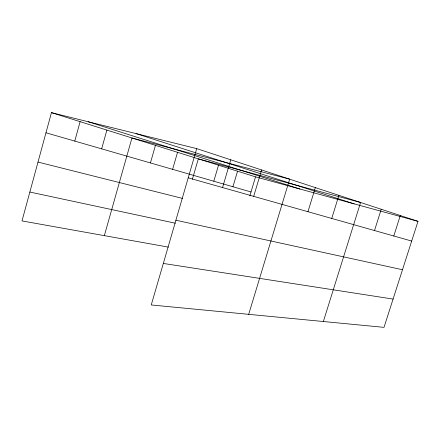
<?xml version="1.0" encoding="UTF-8"?>
<svg xmlns="http://www.w3.org/2000/svg" width="440" height="440" viewBox="0 0 440 440"><rect width="100%" height="100%" fill="white"/><g stroke="black" fill="none" stroke-linecap="round" stroke-linejoin="round"><path stroke-width="0.66" d="M196.719 148.615L151.25 304.959L384.016 327.355L418 221.348L196.719 148.615L51.447 112.646L22 220.919L168.399 247.11M74.762 141.097L80.118 121.666M101.651 148.857L106.893 130.092M104.346 235.653L131.951 137.973L289.674 179.168L248.683 314.331M150.43 162.938L155.452 145.365M172.618 169.34L177.535 152.312M192.374 179.273L198.325 158.857L360.597 202.477L323.361 321.519M213.796 181.225L218.51 165.204M222.558 187.55L230.758 159.803M232.931 186.747L237.545 171.193M249.849 195.855L255.53 176.853L418 221.348M253.688 196.356L261.596 169.939M307.951 211.712L315.343 187.605M331.743 218.444L338.905 195.349M374.512 230.544L381.227 209.259M393.795 236L400.307 215.529M163.323 263.445L393.08 299.079M29.854 192.044L175.351 223.207M175.89 220.226L402.485 269.742M38.005 162.08L182.556 198.429M188.221 177.832L411.681 241.06M45.969 132.781L251.009 191.966M51.447 112.646L255.53 176.853M88.11 121.721L299.871 188.997M135.977 133.573L354.222 203.88"/></g></svg>
